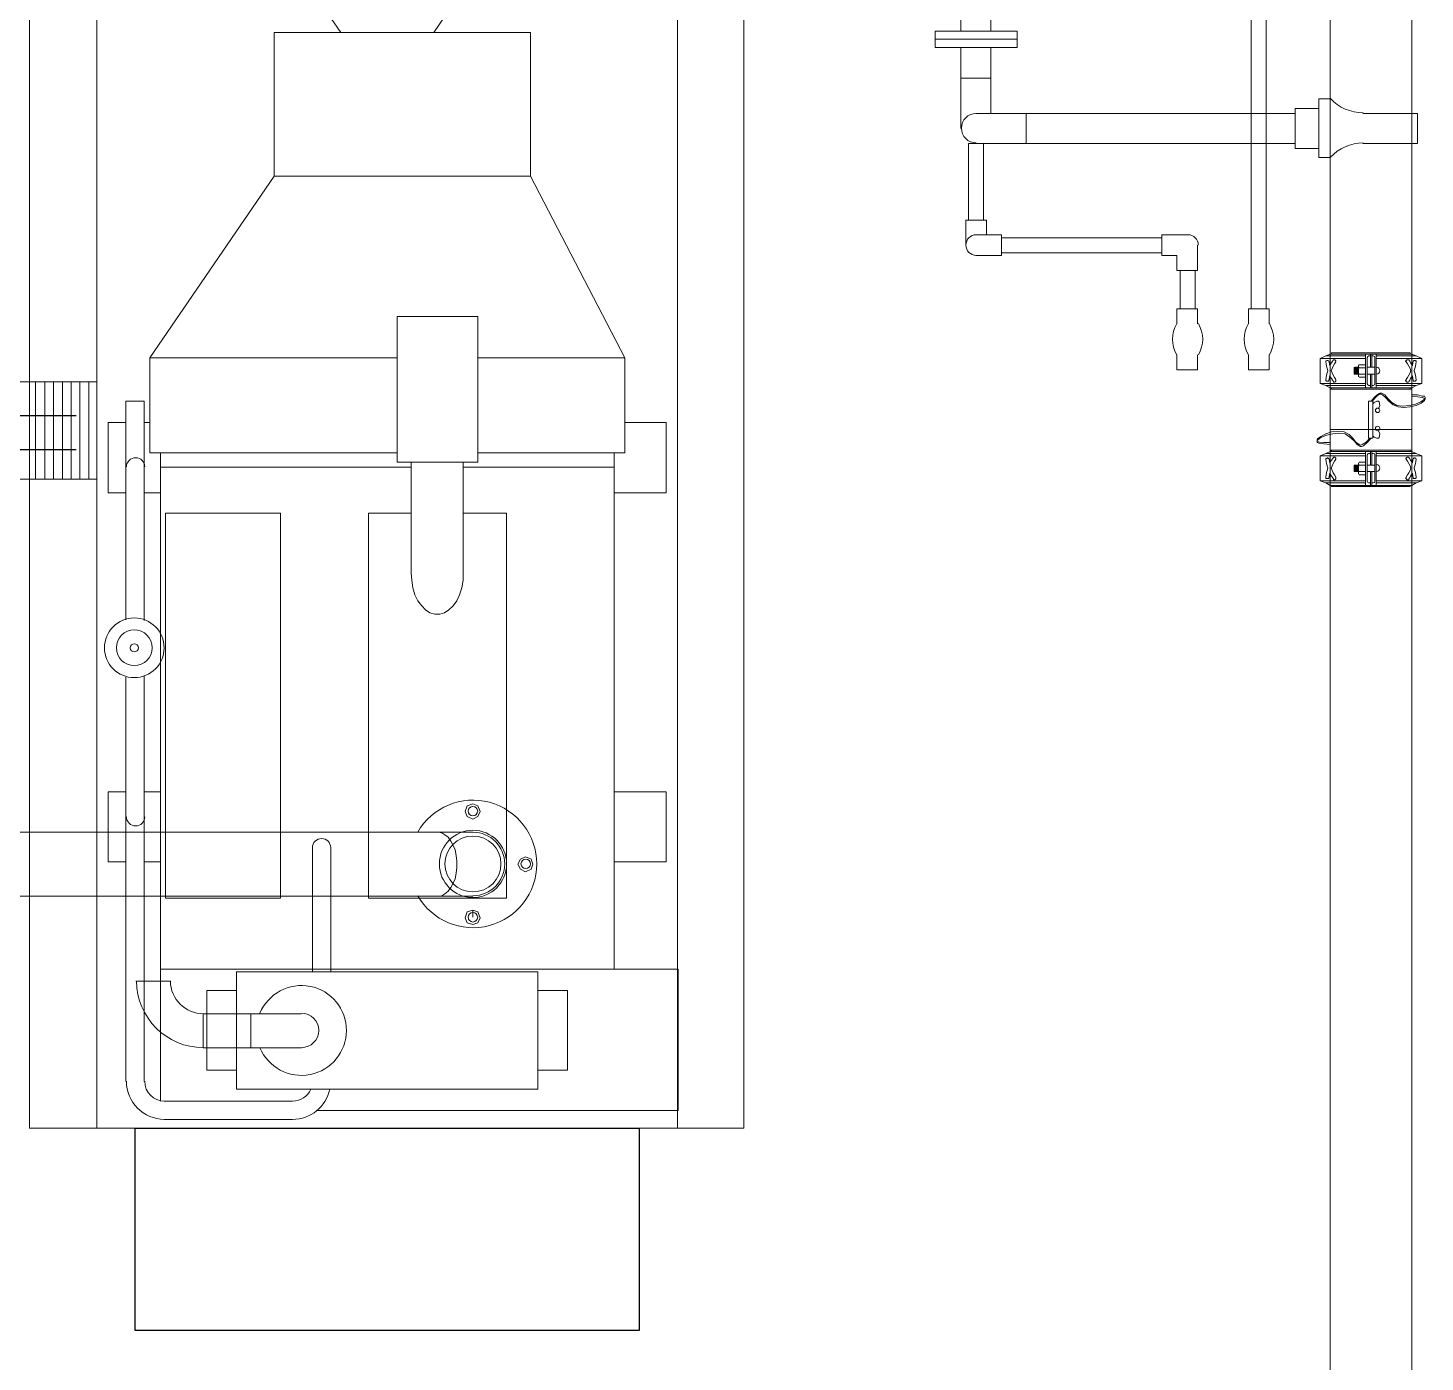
# Model space of a CAD drawing. Header units: millimetres. Extents: x 596 to 768, y 309 to 423.
# Drawn here: x 689.031 to 690.988, y 405.218 to 407.087 of the extents above; entities that cross this region are included whole.
import ezdxf

# ---------------------------------------------------------------- set-up
doc = ezdxf.new("R2010")
doc.units = ezdxf.units.MM
doc.layers.add('1- 3', color=3, linetype='Continuous')

# ---------------------------------------------------------------- blocks, each defined once
blk = doc.blocks.new('CTOBOM')
at = {"color": 0, "lineweight": 20}
for p, q in [((6.1361, -0.4338), (6.1361, -0.3572)), ((6.1361, -0.3572), (6.1784, -0.3572)), ((6.1784, -0.3572), (6.1784, -0.4338)), ((6.1159, -0.4796), (6.1159, -0.4954)), ((6.1977, -0.4954), (6.1977, -0.4796)), ((6.1159, -0.4954), (6.1977, -0.4954)), ((6.1291, -0.4954), (6.1291, -0.5289)), ((6.1854, -0.5289), (6.1854, -0.4954)), ((6.1291, -0.5289), (6.1854, -0.5289)), ((6.1361, -0.9056), (6.1361, -0.5289)), ((6.1361, -0.5289), (6.1784, -0.5289)), ((6.1784, -0.5289), (6.1784, -0.9056)), ((6.431, -0.5649), (6.4098, -0.5649)), ((6.4098, -0.5649), (6.4098, -0.594)), ((6.4952, -0.5649), (6.4741, -0.5649)), ((6.4952, -0.594), (6.4952, -0.5649)), ((5.8677, -0.5693), (6.4098, -0.5693)), ((6.4098, -0.5693), (6.4098, -0.5905)), ((6.4952, -0.5905), (6.4952, -0.5693)), ((6.4098, -0.5905), (5.8677, -0.5905)), ((6.4098, -0.594), (6.431, -0.594)), ((6.4741, -0.594), (6.4952, -0.594)), ((6.3315, -0.6653), (6.3209, -0.6653)), ((6.3562, -0.6653), (6.3315, -0.6653)), ((6.3562, -0.6943), (6.3562, -0.6653)), ((6.431, -0.6653), (6.4098, -0.6653)), ((6.4098, -0.6653), (6.4098, -0.6943)), ((6.4952, -0.6653), (6.4741, -0.6653)), ((6.4952, -0.6943), (6.4952, -0.6653)), ((6.306, -0.6794), (6.306, -0.7154)), ((6.3562, -0.6899), (6.3562, -0.6688)), ((6.3562, -0.6688), (6.4098, -0.6688)), ((6.4098, -0.6688), (6.4098, -0.6899)), ((6.4952, -0.6899), (6.4952, -0.6688)), ((6.335, -0.7154), (6.335, -0.6943)), ((6.335, -0.6943), (6.3562, -0.6943)), ((6.4098, -0.6899), (6.3562, -0.6899)), ((6.4098, -0.6943), (6.431, -0.6943)), ((6.4741, -0.6943), (6.4952, -0.6943)), ((6.306, -0.7154), (6.335, -0.7154)), ((6.3104, -0.9399), (6.3104, -0.7154)), ((6.3104, -0.7154), (6.3315, -0.7154)), ((6.3315, -0.7154), (6.3315, -0.9399)), ((6.0208, -0.9179), (6.0323, -0.9179)), ((6.0208, -1.0332), (6.0208, -0.9179)), ((6.0323, -0.9179), (6.0323, -1.0332)), ((6.0437, -0.9179), (6.0323, -0.9179)), ((6.0323, -0.9179), (6.0323, -1.0332)), ((6.0437, -1.0332), (6.0437, -0.9179)), ((6.1361, -0.976), (6.1361, -0.9056)), ((6.1361, -0.9056), (6.1784, -0.9056)), ((6.1784, -0.9056), (6.1361, -0.9056)), ((6.1784, -0.9056), (6.1784, -0.976)), ((5.9821, -0.9548), (6.0208, -0.9548)), ((6.0208, -0.9548), (6.0208, -0.9971)), ((6.0437, -0.9548), (6.0868, -0.9548)), ((6.0437, -0.9971), (6.0437, -0.9548)), ((6.0868, -0.9548), (6.0868, -0.9971)), ((6.1361, -0.9548), (6.0868, -0.9548)), ((6.0868, -0.9548), (6.0868, -0.9971)), ((6.335, -0.9399), (6.306, -0.9399)), ((6.306, -0.9399), (6.306, -0.976)), ((6.3315, -0.9399), (6.3104, -0.9399)), ((6.335, -0.976), (6.335, -0.9399)), ((6.1784, -0.9865), (6.1784, -0.9654)), ((6.1784, -0.9654), (6.2857, -0.9654)), ((6.2857, -0.99), (6.2857, -0.961)), ((6.2857, -0.961), (6.306, -0.961)), ((6.2857, -0.9654), (6.2857, -0.9865)), ((6.0208, -0.9971), (5.9821, -0.9971)), ((6.0868, -0.9971), (6.0437, -0.9971)), ((6.0868, -0.9971), (6.1572, -0.9971)), ((6.2857, -0.9865), (6.1784, -0.9865)), ((6.3209, -0.99), (6.2857, -0.99)), ((6.0323, -1.0332), (6.0208, -1.0332)), ((6.0323, -1.0332), (6.0437, -1.0332)), ((7.5575, -1.394), (5.4743, -1.394)), ((7.5329, -1.3931), (7.3348, -1.3931)), ((7.3348, -1.3931), (7.3348, -1.4829)), ((7.5329, -1.8983), (7.5329, -1.3931)), ((7.5575, -2.2072), (7.5575, -1.394)), ((6.6677, -1.4099), (6.5691, -1.4099)), ((6.5691, -1.4099), (6.5691, -1.4679)), ((6.6677, -1.4829), (6.6677, -1.4099)), ((7.1843, -1.4099), (7.0866, -1.4099)), ((7.0866, -1.4099), (7.0866, -1.4829)), ((7.1843, -1.4829), (7.1843, -1.4099)), ((6.2241, -1.6), (6.4785, -1.4679)), ((6.6114, -1.4679), (6.4785, -1.4679)), ((6.4785, -1.4679), (6.4785, -1.6739)), ((6.6114, -1.6739), (6.6114, -1.4679)), ((6.6316, -1.4829), (6.6114, -1.4829)), ((6.6316, -1.6941), (6.6316, -1.4829)), ((6.6316, -1.4829), (7.3348, -1.4829)), ((7.3348, -1.4829), (7.3348, -2.1183)), ((7.3648, -1.548), (7.3648, -1.5894)), ((7.3648, -1.548), (7.4765, -1.548)), ((7.4765, -1.548), (7.4765, -1.5894)), ((6.0226, -1.6), (6.2241, -1.6)), ((6.0226, -1.959), (6.0226, -1.6)), ((6.2241, -1.6), (6.2241, -1.959)), ((7.3384, -1.5894), (7.3384, -2.0118)), ((7.3384, -1.5894), (7.5029, -1.5894)), ((7.5029, -1.5894), (7.5029, -2.0118)), ((5.8545, -1.6202), (6.0226, -1.7355)), ((6.6959, -1.6334), (6.6959, -1.6941)), ((6.6959, -1.6334), (7.2354, -1.6334)), ((7.2354, -1.6334), (7.2354, -1.827)), ((6.6246, -1.6739), (6.4204, -1.6739)), ((6.4204, -1.6739), (6.4204, -1.7865)), ((6.6246, -1.7865), (6.6246, -1.6739)), ((6.7795, -1.6941), (6.6246, -1.6941)), ((6.79, -1.6941), (6.7795, -1.6941)), ((6.8006, -1.6959), (6.79, -1.6941)), ((6.8103, -1.6994), (6.8006, -1.6959)), ((6.8191, -1.7029), (6.8103, -1.6994)), ((6.8261, -1.7082), (6.8191, -1.7029)), ((6.8314, -1.7144), (6.8261, -1.7082)), ((6.8358, -1.7205), (6.8314, -1.7144)), ((6.8376, -1.7267), (6.8358, -1.7205)), ((6.8314, -1.7469), (6.8358, -1.7408)), ((6.8358, -1.7408), (6.8376, -1.7337)), ((6.8376, -1.7337), (6.8376, -1.7267)), ((6.8103, -1.7619), (6.8191, -1.7575)), ((6.8191, -1.7575), (6.8261, -1.7522)), ((6.8261, -1.7522), (6.8314, -1.7469)), ((6.6246, -1.7672), (6.7795, -1.7672)), ((6.6316, -2.1183), (6.6316, -1.7672)), ((6.6959, -1.7672), (6.6959, -1.827)), ((6.7795, -1.7672), (6.79, -1.7663)), ((6.79, -1.7663), (6.8006, -1.7645)), ((6.8006, -1.7645), (6.8103, -1.7619)), ((6.6246, -1.7865), (6.4204, -1.7865)), ((6.4785, -1.7865), (6.4785, -2.1333)), ((6.6114, -2.1333), (6.6114, -1.7865)), ((6.6959, -1.827), (7.2354, -1.827)), ((5.9003, -1.9494), (6.0226, -1.8658)), ((7.3384, -1.8798), (7.165, -1.8798)), ((7.3384, -1.9054), (7.165, -1.9054)), ((7.3973, -1.9916), (7.3973, -1.9212)), ((7.4448, -1.9212), (7.4448, -1.9916)), ((7.5197, -2.1131), (7.5197, -1.9335)), ((7.5452, -2.1131), (7.5452, -1.9335)), ((6.6959, -1.9502), (7.2354, -1.9502)), ((6.6959, -2.1113), (6.6959, -1.9502)), ((7.2354, -1.9502), (7.2354, -2.1113)), ((6.2241, -1.959), (6.0226, -1.959)), ((6.4785, -2.1333), (6.2241, -1.959)), ((7.4448, -1.9916), (7.3973, -1.9916)), ((7.3384, -2.0118), (7.5029, -2.0118)), ((7.3648, -2.0118), (7.3648, -2.0532)), ((7.4765, -2.0118), (7.4765, -2.0532)), ((7.3648, -2.0532), (7.4765, -2.0532)), ((7.2354, -2.1113), (6.6959, -2.1113)), ((7.3516, -2.1527), (7.3516, -2.1043)), ((6.4785, -2.1333), (6.6114, -2.1333)), ((6.5691, -2.1412), (6.5691, -2.1333)), ((6.6114, -2.1183), (7.3348, -2.1183)), ((6.6677, -2.1183), (6.6677, -2.1412)), ((7.0866, -2.1412), (7.0866, -2.1183)), ((7.1843, -2.1183), (7.1843, -2.1412)), ((7.3348, -2.1183), (7.5197, -2.1183)), ((6.5392, -2.1412), (6.8464, -2.1412)), ((6.5392, -2.1412), (6.5392, -2.1667)), ((6.9238, -2.1412), (7.4924, -2.1412)), ((6.8455, -2.1667), (6.5392, -2.1667)), ((6.5691, -2.1914), (6.5691, -2.1667)), ((6.6677, -2.1667), (6.6677, -2.1914)), ((7.4924, -2.1667), (6.9256, -2.1667)), ((7.0866, -2.1914), (7.0866, -2.1667)), ((7.1843, -2.1667), (7.1843, -2.1914)), ((6.6677, -2.1914), (6.5691, -2.1914)), ((7.1843, -2.1914), (7.0866, -2.1914)), ((5.4743, -2.2072), (7.5575, -2.2072))]:
    blk.add_line(p, q, dxfattribs=at)
at = {"color": 0, "lineweight": 5}
for p, q in [((7.1773, -1.607), (7.1808, -1.5991)), ((7.1808, -1.5991), (7.1879, -1.5964)), ((7.1879, -1.5964), (7.1949, -1.5991)), ((7.1949, -1.5991), (7.1984, -1.607)), ((7.1808, -1.614), (7.1773, -1.607)), ((7.1879, -1.6176), (7.1808, -1.614)), ((7.1949, -1.614), (7.1879, -1.6176)), ((7.1984, -1.607), (7.1949, -1.614)), ((7.1659, -1.6369), (7.1659, -1.6369)), ((7.1659, -1.6369), (7.1659, -1.6369)), ((7.1034, -1.6809), (7.106, -1.6739)), ((7.106, -1.6888), (7.1034, -1.6809)), ((7.106, -1.6739), (7.1139, -1.6704)), ((7.1139, -1.6704), (7.121, -1.6739)), ((7.121, -1.6739), (7.1245, -1.6809)), ((7.1245, -1.6809), (7.121, -1.6888)), ((7.143, -1.6809), (7.143, -2.3868)), ((7.2327, -1.6809), (7.2327, -2.3868)), ((7.2521, -1.6809), (7.2547, -1.6739)), ((7.2618, -1.6809), (7.2521, -1.6809)), ((7.2547, -1.6888), (7.2521, -1.6809)), ((7.2547, -1.6739), (7.2627, -1.6704)), ((7.2627, -1.6704), (7.2697, -1.6739)), ((7.2697, -1.6739), (7.2723, -1.6809)), ((7.2723, -1.6809), (7.2697, -1.6888)), ((7.1139, -1.6915), (7.106, -1.6888)), ((7.121, -1.6888), (7.1139, -1.6915)), ((7.2627, -1.6915), (7.2547, -1.6888)), ((7.2697, -1.6888), (7.2627, -1.6915)), ((7.1465, -1.7197), (7.1438, -1.7241)), ((7.15, -1.7153), (7.1465, -1.7197)), ((7.1553, -1.7117), (7.15, -1.7153)), ((7.1615, -1.7082), (7.1553, -1.7117)), ((7.1676, -1.7056), (7.1615, -1.7082)), ((7.1755, -1.7038), (7.1676, -1.7056)), ((7.1835, -1.7029), (7.1755, -1.7038)), ((7.1923, -1.7029), (7.1835, -1.7029)), ((7.2002, -1.7038), (7.1923, -1.7029)), ((7.2081, -1.7056), (7.2002, -1.7038)), ((7.2143, -1.7082), (7.2081, -1.7056)), ((7.2204, -1.7117), (7.2143, -1.7082)), ((7.2257, -1.7153), (7.2204, -1.7117)), ((7.2292, -1.7197), (7.2257, -1.7153)), ((7.2319, -1.7241), (7.2292, -1.7197)), ((7.1438, -1.7241), (7.143, -1.7293)), ((7.2327, -1.7293), (7.2319, -1.7241))]:
    blk.add_line(p, q, dxfattribs=at)
at = {"color": 0, "lineweight": 20}
for points in [[(6.4758, -0.359), (6.4794, -0.3511)], [(6.4794, -0.4153), (6.4794, -0.3511)], [(6.5146, -0.3511), (6.4794, -0.3511)], [(6.5146, -0.4153), (6.5146, -0.3511)], [(6.5172, -0.359), (6.5146, -0.3511)], [(6.5304, -0.3652), (6.5304, -0.3572), (6.5322, -0.3502), (6.5322, -0.3476), (6.5339, -0.3467), (6.5348, -0.3467), (6.5366, -0.3476), (6.5401, -0.3528), (6.5436, -0.3599), (6.5454, -0.3687), (6.5463, -0.3784), (6.5454, -0.3863), (6.541, -0.3933), (6.5357, -0.3986), (6.5304, -0.403), (6.5278, -0.4074), (6.5278, -0.4101), (6.5287, -0.4118), (6.5331, -0.4171), (6.5392, -0.4224)], [(6.5322, -0.3652), (6.5331, -0.3572), (6.5339, -0.3502), (6.5348, -0.3484), (6.5357, -0.3467), (6.5366, -0.3467), (6.5383, -0.3476), (6.5419, -0.352), (6.5454, -0.359), (6.5471, -0.3678), (6.548, -0.3766), (6.5471, -0.3845), (6.5445, -0.3916), (6.5392, -0.3977), (6.5339, -0.4021), (6.5304, -0.4065), (6.5295, -0.4083), (6.5295, -0.4109), (6.5331, -0.4153), (6.5392, -0.4206)], [(6.6096, -0.3652), (6.6123, -0.359), (6.6158, -0.3511)], [(6.651, -0.3511), (6.6158, -0.3511)], [(6.6158, -0.4153), (6.6158, -0.3511)], [(6.651, -0.4153), (6.651, -0.3511)], [(6.6571, -0.3652), (6.6536, -0.359), (6.651, -0.3511)], [(4.8828, -0.4796), (6.5788, -0.4796), (6.5788, -0.3652), (5.3766, -0.3652)], [(4.8872, -0.3652), (8.1586, -0.3652)], [(8.7289, -0.3652), (5.7726, -0.3652)], [(6.4732, -0.3678), (6.4714, -0.3678), (6.4714, -0.4778), (6.4732, -0.4778), (6.4732, -0.3678)], [(6.4732, -0.3652), (6.4758, -0.359)], [(6.4732, -0.4796), (6.4732, -0.3652)], [(6.4758, -0.4153), (6.4758, -0.359)], [(6.4811, -0.3696), (6.4811, -0.3704), (6.4811, -0.3713), (6.4811, -0.3722), (6.482, -0.3731), (6.4829, -0.3731), (6.4829, -0.374), (6.4838, -0.374), (6.4838, -0.3731)], [(6.4838, -0.3634), (6.4829, -0.3634), (6.4829, -0.3625), (6.482, -0.3625), (6.482, -0.3616), (6.482, -0.3608), (6.4829, -0.3599), (6.4829, -0.359), (6.4838, -0.359), (6.4846, -0.359)], [(6.5093, -0.3634), (6.5102, -0.3634), (6.5111, -0.3634), (6.5111, -0.3625), (6.5111, -0.3616), (6.5111, -0.3608), (6.5111, -0.3599), (6.5102, -0.3599), (6.5102, -0.359), (6.5093, -0.359)], [(6.5119, -0.3696), (6.5128, -0.3704), (6.5128, -0.3713), (6.5128, -0.3722), (6.5119, -0.3722), (6.5119, -0.3731), (6.5111, -0.3731), (6.5102, -0.374), (6.5093, -0.3731)], [(6.5172, -0.4153), (6.5172, -0.359)], [(6.5207, -0.3652), (6.5172, -0.359)], [(6.5207, -0.4796), (6.5207, -0.3652)], [(6.5207, -0.3678), (6.5225, -0.3678), (6.5225, -0.4778), (6.5207, -0.4778), (6.5207, -0.3678)], [(6.5225, -0.3652), (6.5445, -0.3652)], [(6.5225, -0.3652), (6.5225, -0.4796)], [(6.5471, -0.3652), (6.6079, -0.3652)], [(6.6079, -0.3652), (6.6079, -0.4796)], [(6.6096, -0.3678), (6.6079, -0.3678), (6.6079, -0.4778), (6.6096, -0.4778), (6.6096, -0.3678)], [(6.6096, -0.4796), (6.6096, -0.3652)], [(6.6123, -0.4153), (6.6123, -0.359)], [(6.6184, -0.3696), (6.6175, -0.3696), (6.6175, -0.3704), (6.6175, -0.3713), (6.6175, -0.3722), (6.6184, -0.3722), (6.6184, -0.3731), (6.6193, -0.3731), (6.6202, -0.374), (6.6202, -0.3731), (6.6211, -0.3731)], [(6.6202, -0.3634), (6.6193, -0.3634), (6.6193, -0.3625), (6.6184, -0.3625), (6.6184, -0.3616), (6.6184, -0.3608), (6.6193, -0.3608), (6.6193, -0.3599), (6.6202, -0.359), (6.6211, -0.359)], [(6.6466, -0.3634), (6.6475, -0.3634), (6.6475, -0.3625), (6.6475, -0.3616), (6.6475, -0.3608), (6.6475, -0.3599), (6.6466, -0.359), (6.6457, -0.359)], [(6.6483, -0.3696), (6.6492, -0.3696), (6.6492, -0.3704), (6.6492, -0.3713), (6.6492, -0.3722), (6.6483, -0.3722), (6.6483, -0.3731), (6.6475, -0.3731), (6.6466, -0.374), (6.6466, -0.3731), (6.6457, -0.3731)], [(6.6536, -0.4153), (6.6536, -0.359)], [(6.6571, -0.4796), (6.6571, -0.3652)], [(6.6571, -0.3678), (6.6589, -0.3678), (6.6589, -0.4778), (6.6571, -0.4778), (6.6571, -0.3678)], [(6.5498, -0.4118), (6.5454, -0.4101), (6.5401, -0.4109), (6.5392, -0.4118), (6.5392, -0.4145), (6.541, -0.418), (6.5427, -0.4197)], [(6.5806, -0.4118), (6.585, -0.4101), (6.5903, -0.4109), (6.5911, -0.4118), (6.5911, -0.4145), (6.5894, -0.418), (6.5876, -0.4197)], [(6.5207, -0.4153), (6.4732, -0.4153)], [(6.4917, -0.4215), (6.4732, -0.4215)], [(6.4917, -0.4233), (6.4732, -0.4233)], [(6.5207, -0.4303), (6.4732, -0.4303)], [(6.4758, -0.4215), (6.4758, -0.4197)], [(6.4758, -0.4259), (6.4758, -0.4233)], [(6.4758, -0.4857), (6.4758, -0.4303)], [(6.5155, -0.4171), (6.4785, -0.4171)], [(6.5155, -0.4277), (6.4785, -0.4277)], [(6.4794, -0.4937), (6.4794, -0.4303)], [(6.4882, -0.4303), (6.4882, -0.4391)], [(6.4917, -0.4171), (6.4917, -0.4277)], [(6.4926, -0.4303), (6.4926, -0.4391), (6.4917, -0.44)], [(6.4926, -0.4303), (6.4917, -0.4303)], [(6.5005, -0.4303), (6.5014, -0.4303), (6.5014, -0.4391), (6.5014, -0.44)], [(6.5014, -0.4171), (6.5014, -0.4277)], [(6.5207, -0.4215), (6.5014, -0.4215)], [(6.5207, -0.4233), (6.5014, -0.4233)], [(6.5049, -0.4303), (6.5049, -0.4303)], [(6.5058, -0.4303), (6.5058, -0.4391)], [(6.5146, -0.4937), (6.5146, -0.4303)], [(6.5172, -0.4215), (6.5172, -0.4197)], [(6.5172, -0.4259), (6.5172, -0.4233)], [(6.5172, -0.4857), (6.5172, -0.4303)], [(6.5392, -0.4259), (6.5392, -0.4197), (6.5911, -0.4197), (6.5911, -0.4259), (6.5392, -0.4259)], [(6.5973, -0.4796), (6.5973, -0.4884), (6.5964, -0.4945), (6.5955, -0.4972), (6.5947, -0.4981), (6.5929, -0.4981), (6.592, -0.4972), (6.5885, -0.4928), (6.585, -0.4857), (6.5823, -0.4778), (6.5815, -0.469), (6.5823, -0.4602), (6.5859, -0.4532), (6.5911, -0.4479), (6.5964, -0.4435), (6.5999, -0.4391), (6.6008, -0.4365), (6.5999, -0.4347), (6.5964, -0.4294), (6.5911, -0.4241)], [(6.5999, -0.4796), (6.5991, -0.4884), (6.5982, -0.4954), (6.5973, -0.4972), (6.5964, -0.4981), (6.5947, -0.4981), (6.5938, -0.4972), (6.5903, -0.4928), (6.5867, -0.4849), (6.585, -0.4761), (6.5841, -0.4673), (6.585, -0.4585), (6.5894, -0.4523), (6.5947, -0.4461), (6.5999, -0.4417), (6.6026, -0.4373), (6.6026, -0.4356), (6.6017, -0.4329), (6.5973, -0.4277), (6.5911, -0.4224)], [(6.6571, -0.4153), (6.6096, -0.4153)], [(6.629, -0.4215), (6.6096, -0.4215)], [(6.629, -0.4233), (6.6096, -0.4233)], [(6.6571, -0.4303), (6.6096, -0.4303)], [(6.6123, -0.4215), (6.6123, -0.4197)], [(6.6123, -0.4259), (6.6123, -0.4233)], [(6.6123, -0.4857), (6.6123, -0.4303)], [(6.6519, -0.4171), (6.6149, -0.4171)], [(6.6519, -0.4277), (6.6149, -0.4277)], [(6.6158, -0.4937), (6.6158, -0.4303)], [(6.6246, -0.4391), (6.6246, -0.4303), (6.6255, -0.4303)], [(6.629, -0.4303), (6.629, -0.4391), (6.6281, -0.44)], [(6.6299, -0.4303), (6.629, -0.4303), (6.6281, -0.4303)], [(6.629, -0.4171), (6.629, -0.4277)], [(6.6369, -0.4303), (6.6378, -0.4303)], [(6.6378, -0.4171), (6.6378, -0.4277)], [(6.6571, -0.4215), (6.6378, -0.4215)], [(6.6571, -0.4233), (6.6378, -0.4233)], [(6.6378, -0.4303), (6.6378, -0.4391), (6.6378, -0.44)], [(6.6413, -0.4303), (6.6413, -0.4303)], [(6.6422, -0.4303), (6.6422, -0.4391)], [(6.651, -0.4937), (6.651, -0.4303)], [(6.6536, -0.4215), (6.6536, -0.4197)], [(6.6536, -0.4259), (6.6536, -0.4233)], [(6.6536, -0.4857), (6.6536, -0.4303)], [(6.5049, -0.44), (6.4882, -0.44)], [(6.4917, -0.4426), (6.4917, -0.4417), (6.4917, -0.4409), (6.4917, -0.44)], [(6.4917, -0.44), (6.5014, -0.44)], [(6.4917, -0.44), (6.4926, -0.44)], [(6.4917, -0.4409), (6.5014, -0.4409)], [(6.4917, -0.4409), (6.5014, -0.4409)], [(6.4917, -0.4409), (6.4926, -0.4409)], [(6.4917, -0.4417), (6.4926, -0.4417)], [(6.4917, -0.4435), (6.4917, -0.4426)], [(6.4917, -0.4426), (6.4926, -0.4426)], [(6.4917, -0.4435), (6.5014, -0.4435)], [(6.4917, -0.4444), (6.4926, -0.4435)], [(6.4917, -0.4444), (6.4917, -0.4444)], [(6.4917, -0.4444), (6.5014, -0.4444)], [(6.4917, -0.4444), (6.5014, -0.4444)], [(6.4917, -0.4453), (6.4926, -0.4444)], [(6.4917, -0.4453), (6.4917, -0.4453)], [(6.4917, -0.4453), (6.5014, -0.4453)], [(6.4917, -0.4453), (6.5014, -0.4453)], [(6.4917, -0.4461), (6.4926, -0.4453)], [(6.4917, -0.4461), (6.5014, -0.4461)], [(6.4926, -0.4391), (6.4926, -0.44)], [(6.5014, -0.4391), (6.5005, -0.44)], [(6.5014, -0.44), (6.5014, -0.44)], [(6.5014, -0.4435), (6.5014, -0.4426), (6.5014, -0.4417), (6.5014, -0.4409), (6.5014, -0.44)], [(6.5014, -0.4409), (6.5014, -0.4409)], [(6.5014, -0.4417), (6.5014, -0.4417)], [(6.5014, -0.4426), (6.5014, -0.4426)], [(6.5014, -0.4461), (6.5014, -0.4453), (6.5014, -0.4444), (6.5014, -0.4435)], [(6.5014, -0.4444), (6.5014, -0.4444)], [(6.5014, -0.4453), (6.5014, -0.4453)], [(6.5049, -0.4391), (6.5049, -0.4391)], [(6.6255, -0.4391), (6.6255, -0.4391)], [(6.6413, -0.44), (6.6255, -0.44)], [(6.629, -0.4391), (6.6299, -0.44)], [(6.629, -0.4435), (6.629, -0.4426), (6.629, -0.4417), (6.629, -0.4409), (6.629, -0.44)], [(6.629, -0.44), (6.6378, -0.44)], [(6.629, -0.44), (6.629, -0.44)], [(6.629, -0.4409), (6.629, -0.4409)], [(6.629, -0.4417), (6.629, -0.4417)], [(6.629, -0.4426), (6.629, -0.4426)], [(6.629, -0.4435), (6.6378, -0.4435)], [(6.629, -0.4461), (6.629, -0.4453), (6.629, -0.4444), (6.629, -0.4435)], [(6.629, -0.4444), (6.629, -0.4444)], [(6.629, -0.4453), (6.629, -0.4453)], [(6.629, -0.4461), (6.6378, -0.4461)], [(6.6378, -0.4391), (6.6369, -0.44)], [(6.6378, -0.44), (6.6378, -0.44)], [(6.6378, -0.4435), (6.6378, -0.4426), (6.6378, -0.4417), (6.6378, -0.4409), (6.6378, -0.44)], [(6.6378, -0.4409), (6.6378, -0.4409)], [(6.6378, -0.4417), (6.6378, -0.4417)], [(6.6378, -0.4426), (6.6378, -0.4426)], [(6.6378, -0.4461), (6.6378, -0.4453), (6.6378, -0.4444), (6.6378, -0.4435)], [(6.6378, -0.4444), (6.6378, -0.4444)], [(6.6378, -0.4453), (6.6378, -0.4453)], [(6.6413, -0.4391), (6.6413, -0.4391)], [(8.1586, -0.4796), (4.8828, -0.4796)], [(8.7289, -0.4796), (5.7726, -0.4796)], [(6.4732, -0.4796), (6.4758, -0.4857)], [(6.4758, -0.4857), (6.4794, -0.4937)], [(6.4811, -0.4752), (6.4811, -0.4743), (6.4811, -0.4734), (6.4811, -0.4725), (6.482, -0.4725), (6.482, -0.4717), (6.4829, -0.4717), (6.4838, -0.4717)], [(6.4838, -0.4813), (6.4829, -0.4813), (6.4829, -0.4822), (6.482, -0.4831), (6.482, -0.484), (6.4829, -0.4849), (6.4829, -0.4857), (6.4838, -0.4857), (6.4846, -0.4857)], [(6.5119, -0.4752), (6.5128, -0.4752), (6.5128, -0.4743), (6.5128, -0.4734), (6.5119, -0.4725), (6.5111, -0.4717), (6.5102, -0.4717), (6.5093, -0.4717)], [(6.5093, -0.4813), (6.5102, -0.4813), (6.5111, -0.4813), (6.5111, -0.4822), (6.5111, -0.4831), (6.5111, -0.484), (6.5111, -0.4849), (6.5102, -0.4857), (6.5093, -0.4857)], [(6.5207, -0.4796), (6.5172, -0.4857), (6.5146, -0.4937)], [(6.5225, -0.4796), (6.5832, -0.4796)], [(6.585, -0.4796), (6.6079, -0.4796)], [(6.6096, -0.4796), (6.6123, -0.4857), (6.6158, -0.4937)], [(6.6184, -0.4752), (6.6175, -0.4752), (6.6175, -0.4743), (6.6175, -0.4734), (6.6175, -0.4725), (6.6184, -0.4725), (6.6184, -0.4717), (6.6193, -0.4717), (6.6202, -0.4717), (6.6211, -0.4717)], [(6.6202, -0.4813), (6.6193, -0.4813), (6.6193, -0.4822), (6.6184, -0.4831), (6.6184, -0.484), (6.6193, -0.484), (6.6193, -0.4849), (6.6193, -0.4857), (6.6202, -0.4857), (6.6211, -0.4857)], [(6.6483, -0.4752), (6.6492, -0.4752), (6.6492, -0.4743), (6.6492, -0.4734), (6.6492, -0.4725), (6.6483, -0.4725), (6.6483, -0.4717), (6.6475, -0.4717), (6.6466, -0.4717), (6.6457, -0.4717)], [(6.6466, -0.4813), (6.6475, -0.4813), (6.6475, -0.4822), (6.6475, -0.4831), (6.6475, -0.484), (6.6475, -0.4849), (6.6475, -0.4857), (6.6466, -0.4857), (6.6457, -0.4857)], [(6.6571, -0.4796), (6.6536, -0.4857), (6.651, -0.4937)], [(6.5146, -0.4937), (6.4794, -0.4937)], [(6.651, -0.4937), (6.6158, -0.4937)], [(5.4743, -1.6506), (5.4743, -2.3019), (7.5575, -2.3019), (7.5575, -1.3012), (5.4743, -1.3012), (5.4743, -1.6506)]]:
    blk.add_lwpolyline(points, dxfattribs=at)
at = {"color": 0, "lineweight": 25}
for points in [[(7.5575, -2.1535), (7.5575, -1.4477), (7.8409, -1.4477), (7.8409, -2.1535), (7.5575, -2.1535)], [(6.5595, -3.7369), (6.5595, -2.2363)], [(6.607, -3.8478), (6.607, -2.2363)]]:
    blk.add_lwpolyline(points, dxfattribs=at)
at = {"color": 0, "lineweight": 18}
for points in [[(6.6483, -2.2072), (6.6483, -3.9375), (6.5119, -3.9375), (6.5119, -2.2072), (6.6483, -2.2072)], [(6.5119, -2.2187), (6.6483, -2.2187)], [(6.5119, -2.231), (6.6483, -2.231)], [(6.5119, -2.2433), (6.6483, -2.2433)], [(6.5119, -2.2556), (6.6483, -2.2556)], [(6.5119, -2.268), (6.6483, -2.268)], [(6.5119, -2.2803), (6.6483, -2.2803)], [(6.5119, -2.2935), (6.6483, -2.2935)]]:
    blk.add_lwpolyline(points, dxfattribs=at)
at = {"color": 0, "lineweight": 20}
for points in [[(6.4896, -0.3647), (6.4868, -0.3661), (6.484, -0.3677), (6.4814, -0.3696)], [(6.4893, -0.3645), (6.4874, -0.3641), (6.4855, -0.3638), (6.4835, -0.3636)], [(6.4963, -0.3618), (6.4923, -0.3605), (6.4881, -0.3596), (6.4839, -0.3592)], [(6.4966, -0.3665), (6.4921, -0.3681), (6.4879, -0.3703), (6.484, -0.3731)], [(6.509, -0.3731), (6.5052, -0.3703), (6.5009, -0.3681), (6.4964, -0.3665)], [(6.5091, -0.3592), (6.5049, -0.3596), (6.5007, -0.3605), (6.4967, -0.3618)], [(6.5116, -0.3696), (6.509, -0.3677), (6.5063, -0.3661), (6.5034, -0.3647)], [(6.5095, -0.3636), (6.5076, -0.3638), (6.5057, -0.3641), (6.5038, -0.3645)], [(6.626, -0.3647), (6.6232, -0.3661), (6.6204, -0.3677), (6.6179, -0.3696)], [(6.6257, -0.3645), (6.6238, -0.3641), (6.6219, -0.3638), (6.6199, -0.3636)], [(6.6328, -0.3618), (6.6287, -0.3605), (6.6246, -0.3596), (6.6203, -0.3592)], [(6.6331, -0.3665), (6.6286, -0.3681), (6.6243, -0.3703), (6.6204, -0.3731)], [(6.6455, -0.3731), (6.6416, -0.3703), (6.6373, -0.3681), (6.6328, -0.3665)], [(6.6456, -0.3592), (6.6413, -0.3596), (6.6372, -0.3605), (6.6331, -0.3618)], [(6.648, -0.3696), (6.6454, -0.3677), (6.6427, -0.3661), (6.6399, -0.3647)], [(6.6459, -0.3636), (6.644, -0.3638), (6.6421, -0.3641), (6.6402, -0.3645)], [(6.478, -0.4171), (6.4768, -0.4171), (6.4758, -0.4181), (6.4758, -0.4193)], [(6.4758, -0.4255), (6.4758, -0.4267), (6.4768, -0.4277), (6.478, -0.4277)], [(6.5172, -0.4193), (6.5172, -0.4181), (6.5162, -0.4171), (6.515, -0.4171)], [(6.515, -0.4277), (6.5162, -0.4277), (6.5172, -0.4267), (6.5172, -0.4255)], [(6.6145, -0.4171), (6.6132, -0.4171), (6.6123, -0.4181), (6.6123, -0.4193)], [(6.6123, -0.4255), (6.6123, -0.4267), (6.6132, -0.4277), (6.6145, -0.4277)], [(6.6536, -0.4193), (6.6536, -0.4181), (6.6526, -0.4171), (6.6514, -0.4171)], [(6.6514, -0.4277), (6.6526, -0.4277), (6.6536, -0.4267), (6.6536, -0.4255)], [(6.1152, -0.4794), (6.128, -0.4675), (6.1352, -0.4508), (6.1352, -0.4334)], [(6.1775, -0.4334), (6.1775, -0.4508), (6.1848, -0.4675), (6.1975, -0.4794)], [(6.4814, -0.4752), (6.484, -0.477), (6.4868, -0.4787), (6.4896, -0.4801)], [(6.4835, -0.4811), (6.4855, -0.481), (6.4874, -0.4807), (6.4893, -0.4803)], [(6.4839, -0.4855), (6.4881, -0.4851), (6.4923, -0.4843), (6.4963, -0.483)], [(6.484, -0.4716), (6.4879, -0.4744), (6.4921, -0.4767), (6.4966, -0.4783)], [(6.4964, -0.4783), (6.5009, -0.4767), (6.5052, -0.4744), (6.509, -0.4716)], [(6.4967, -0.483), (6.5007, -0.4843), (6.5049, -0.4851), (6.5091, -0.4855)], [(6.5034, -0.4801), (6.5063, -0.4787), (6.509, -0.477), (6.5116, -0.4752)], [(6.5038, -0.4803), (6.5057, -0.4807), (6.5076, -0.481), (6.5095, -0.4811)], [(6.6179, -0.4752), (6.6204, -0.477), (6.6232, -0.4787), (6.626, -0.4801)], [(6.6199, -0.4811), (6.6219, -0.481), (6.6238, -0.4807), (6.6257, -0.4803)], [(6.6203, -0.4855), (6.6246, -0.4851), (6.6287, -0.4843), (6.6328, -0.483)], [(6.6204, -0.4716), (6.6243, -0.4744), (6.6286, -0.4767), (6.6331, -0.4783)], [(6.6328, -0.4783), (6.6373, -0.4767), (6.6416, -0.4744), (6.6455, -0.4716)], [(6.6331, -0.483), (6.6372, -0.4843), (6.6413, -0.4851), (6.6456, -0.4855)], [(6.6399, -0.4801), (6.6427, -0.4787), (6.6454, -0.477), (6.648, -0.4752)], [(6.6402, -0.4803), (6.6421, -0.4807), (6.644, -0.481), (6.6459, -0.4811)], [(6.4744, -0.5648), (6.4609, -0.5568), (6.4441, -0.5568), (6.4306, -0.5648)], [(6.4306, -0.5941), (6.4441, -0.6022), (6.4609, -0.6022), (6.4744, -0.5941)], [(6.3205, -0.6644), (6.3125, -0.6644), (6.306, -0.6709), (6.306, -0.6789)], [(6.4744, -0.6643), (6.4609, -0.6562), (6.4441, -0.6562), (6.4306, -0.6643)], [(6.4306, -0.6944), (6.4441, -0.7025), (6.4609, -0.7025), (6.4744, -0.6944)], [(6.1568, -0.9962), (6.1682, -0.9962), (6.1775, -0.9869), (6.1775, -0.9755)], [(6.3205, -0.99), (6.3285, -0.99), (6.335, -0.9835), (6.335, -0.9755)], [(7.5452, -1.9331), (7.5452, -1.9079), (7.5276, -1.8862), (7.503, -1.881)], [(7.5197, -1.9331), (7.5197, -1.922), (7.5131, -1.9121), (7.503, -1.9077)], [(7.4448, -1.9916), (7.4448, -1.9916), (7.3973, -1.9916), (7.3973, -1.9916)], [(7.3973, -1.9916), (7.3973, -1.9916), (7.3973, -2.0585), (7.3973, -2.0585)], [(7.4448, -2.0585), (7.4448, -2.0585), (7.4448, -1.9916), (7.4448, -1.9916)], [(7.3514, -2.1518), (7.4031, -2.1516), (7.4448, -2.1097), (7.4448, -2.0581)], [(7.3514, -2.1043), (7.3768, -2.1041), (7.3973, -2.0835), (7.3973, -2.0581)], [(7.3973, -2.0585), (7.3973, -2.0585), (7.4448, -2.0585), (7.4448, -2.0585)], [(7.4448, -2.0585), (7.4448, -2.0585), (7.3973, -2.0585), (7.3973, -2.0585)], [(7.4919, -2.1403), (7.5072, -2.1403), (7.5197, -2.1279), (7.5197, -2.1126)], [(7.4919, -2.1659), (7.5213, -2.1659), (7.5452, -2.142), (7.5452, -2.1126)]]:
    blk.add_open_spline(points, degree=3, dxfattribs=at)
for points, knots in [([(6.5014, -0.4149), (6.5014, -0.4122), (6.4992, -0.4101), (6.4965, -0.4101), (6.4939, -0.4101), (6.4917, -0.4122), (6.4917, -0.4149)], [0, 0, 0, 0, 1, 1, 1, 2, 2, 2, 2]), ([(6.552, -0.4101), (6.5503, -0.4101), (6.5489, -0.4114), (6.5489, -0.4131), (6.5489, -0.4148), (6.5503, -0.4162), (6.552, -0.4162), (6.5537, -0.4162), (6.5551, -0.4148), (6.5551, -0.4131), (6.5551, -0.4114), (6.5537, -0.4101), (6.552, -0.4101)], [0, 0, 0, 0, 1, 1, 1, 2, 2, 2, 3, 3, 3, 4, 4, 4, 4]), ([(6.5775, -0.4101), (6.5758, -0.4101), (6.5744, -0.4114), (6.5744, -0.4131), (6.5744, -0.4148), (6.5758, -0.4162), (6.5775, -0.4162), (6.5792, -0.4162), (6.5806, -0.4148), (6.5806, -0.4131), (6.5806, -0.4114), (6.5792, -0.4101), (6.5775, -0.4101)], [0, 0, 0, 0, 1, 1, 1, 2, 2, 2, 3, 3, 3, 4, 4, 4, 4]), ([(6.6378, -0.4149), (6.6378, -0.4122), (6.6356, -0.4101), (6.6329, -0.4101), (6.6303, -0.4101), (6.6281, -0.4122), (6.6281, -0.4149)], [0, 0, 0, 0, 1, 1, 1, 2, 2, 2, 2]), ([(6.5014, -0.4417), (6.5014, -0.4417), (6.4917, -0.4417), (6.4917, -0.4417), (6.4917, -0.4417), (6.5014, -0.4417), (6.5014, -0.4417)], [0, 0, 0, 0, 1, 1, 1, 2, 2, 2, 2]), ([(6.5014, -0.4426), (6.5014, -0.4426), (6.4917, -0.4426), (6.4917, -0.4426), (6.4917, -0.4426), (6.5014, -0.4426), (6.5014, -0.4426)], [0, 0, 0, 0, 1, 1, 1, 2, 2, 2, 2]), ([(6.6378, -0.4409), (6.6378, -0.4409), (6.629, -0.4409), (6.629, -0.4409), (6.629, -0.4409), (6.6378, -0.4409), (6.6378, -0.4409)], [0, 0, 0, 0, 1, 1, 1, 2, 2, 2, 2]), ([(6.6378, -0.4417), (6.6378, -0.4417), (6.629, -0.4417), (6.629, -0.4417), (6.629, -0.4417), (6.6378, -0.4417), (6.6378, -0.4417)], [0, 0, 0, 0, 1, 1, 1, 2, 2, 2, 2]), ([(6.6378, -0.4426), (6.6378, -0.4426), (6.629, -0.4426), (6.629, -0.4426), (6.629, -0.4426), (6.6378, -0.4426), (6.6378, -0.4426)], [0, 0, 0, 0, 1, 1, 1, 2, 2, 2, 2]), ([(6.6378, -0.4444), (6.6378, -0.4444), (6.629, -0.4444), (6.629, -0.4444), (6.629, -0.4444), (6.6378, -0.4444), (6.6378, -0.4444)], [0, 0, 0, 0, 1, 1, 1, 2, 2, 2, 2]), ([(6.6378, -0.4453), (6.6378, -0.4453), (6.629, -0.4453), (6.629, -0.4453), (6.629, -0.4453), (6.6378, -0.4453), (6.6378, -0.4453)], [0, 0, 0, 0, 1, 1, 1, 2, 2, 2, 2]), ([(6.1361, -0.9755), (6.1361, -0.9869), (6.1454, -0.9962), (6.1568, -0.9962), (6.1682, -0.9962), (6.1775, -0.9869), (6.1775, -0.9755)], [0, 0, 0, 0, 1, 1, 1, 2, 2, 2, 2]), ([(6.306, -0.9755), (6.306, -0.9835), (6.3125, -0.99), (6.3205, -0.99), (6.3285, -0.99), (6.335, -0.9835), (6.335, -0.9755)], [0, 0, 0, 0, 1, 1, 1, 2, 2, 2, 2]), ([(7.1874, -1.6334), (7.1614, -1.6334), (7.1403, -1.6545), (7.1403, -1.6805), (7.1403, -1.7065), (7.1614, -1.7276), (7.1874, -1.7276), (7.2134, -1.7276), (7.2345, -1.7065), (7.2345, -1.6805), (7.2345, -1.6545), (7.2134, -1.6334), (7.1874, -1.6334)], [0, 0, 0, 0, 1, 1, 1, 2, 2, 2, 3, 3, 3, 4, 4, 4, 4]), ([(7.1874, -1.6413), (7.1658, -1.6413), (7.1483, -1.6589), (7.1483, -1.6805), (7.1483, -1.7021), (7.1658, -1.7197), (7.1874, -1.7197), (7.209, -1.7197), (7.2266, -1.7021), (7.2266, -1.6805), (7.2266, -1.6589), (7.209, -1.6413), (7.1874, -1.6413)], [0, 0, 0, 0, 1, 1, 1, 2, 2, 2, 3, 3, 3, 4, 4, 4, 4]), ([(7.4448, -1.9789), (7.4725, -1.9673), (7.4882, -1.9379), (7.4824, -1.9084), (7.4765, -1.879), (7.4506, -1.8578), (7.4206, -1.8578), (7.3906, -1.8578), (7.3648, -1.879), (7.3589, -1.9084), (7.3531, -1.9379), (7.3688, -1.9673), (7.3965, -1.9789)], [0, 0, 0, 0, 1, 1, 1, 2, 2, 2, 3, 3, 3, 4, 4, 4, 4]), ([(7.1645, -1.8798), (7.1575, -1.8798), (7.1518, -1.8855), (7.1518, -1.8926), (7.1518, -1.8996), (7.1575, -1.9054), (7.1645, -1.9054)], [0, 0, 0, 0, 1, 1, 1, 2, 2, 2, 2]), ([(7.4448, -1.9208), (7.4448, -1.9074), (7.434, -1.8966), (7.4206, -1.8966), (7.4073, -1.8966), (7.3964, -1.9074), (7.3964, -1.9208)], [0, 0, 0, 0, 1, 1, 1, 2, 2, 2, 2]), ([(6.8847, -2.1131), (6.8616, -2.1131), (6.8429, -2.1318), (6.8429, -2.1549), (6.8429, -2.178), (6.8616, -2.1967), (6.8847, -2.1967), (6.9077, -2.1967), (6.9265, -2.178), (6.9265, -2.1549), (6.9265, -2.1318), (6.9077, -2.1131), (6.8847, -2.1131)], [0, 0, 0, 0, 1, 1, 1, 2, 2, 2, 3, 3, 3, 4, 4, 4, 4]), ([(6.8847, -2.1298), (6.8708, -2.1298), (6.8596, -2.141), (6.8596, -2.1549), (6.8596, -2.1687), (6.8708, -2.18), (6.8847, -2.18), (6.8985, -2.18), (6.9097, -2.1687), (6.9097, -2.1549), (6.9097, -2.141), (6.8985, -2.1298), (6.8847, -2.1298)], [0, 0, 0, 0, 1, 1, 1, 2, 2, 2, 3, 3, 3, 4, 4, 4, 4]), ([(6.6312, -2.1403), (6.6241, -2.1403), (6.6184, -2.1461), (6.6184, -2.1531), (6.6184, -2.1602), (6.6241, -2.1659), (6.6312, -2.1659)], [0, 0, 0, 0, 1, 1, 1, 2, 2, 2, 2]), ([(6.8847, -2.1491), (6.8815, -2.1491), (6.8789, -2.1517), (6.8789, -2.1549), (6.8789, -2.158), (6.8815, -2.1606), (6.8847, -2.1606), (6.8878, -2.1606), (6.8904, -2.158), (6.8904, -2.1549), (6.8904, -2.1517), (6.8878, -2.1491), (6.8847, -2.1491)], [0, 0, 0, 0, 1, 1, 1, 2, 2, 2, 3, 3, 3, 4, 4, 4, 4]), ([(7.1214, -2.1659), (7.1285, -2.1659), (7.1342, -2.1602), (7.1342, -2.1531), (7.1342, -2.1461), (7.1285, -2.1403), (7.1214, -2.1403)], [0, 0, 0, 0, 1, 1, 1, 2, 2, 2, 2])]:
    blk.add_open_spline(points, degree=3, knots=knots, dxfattribs=at)
at = {"color": 0, "lineweight": 5}
for points in [[(7.1875, -1.5912), (7.147, -1.5911), (7.1116, -1.6183), (7.1011, -1.6574)], [(7.2737, -1.6575), (7.2633, -1.6184), (7.2279, -1.5912), (7.1875, -1.5912)], [(7.1011, -1.6574), (7.0907, -1.6965), (7.1078, -1.7377), (7.1428, -1.7579)], [(7.2319, -1.7579), (7.267, -1.7378), (7.2842, -1.6966), (7.2737, -1.6575)]]:
    blk.add_open_spline(points, degree=3, dxfattribs=at)
for points, knots in [([(7.1874, -1.6), (7.1838, -1.6), (7.1808, -1.6029), (7.1808, -1.6066), (7.1808, -1.6102), (7.1838, -1.6132), (7.1874, -1.6132), (7.1911, -1.6132), (7.194, -1.6102), (7.194, -1.6066), (7.194, -1.6029), (7.1911, -1.6), (7.1874, -1.6)], [0, 0, 0, 0, 1, 1, 1, 2, 2, 2, 3, 3, 3, 4, 4, 4, 4]), ([(7.2319, -1.6805), (7.2319, -1.6559), (7.212, -1.636), (7.1874, -1.636), (7.1629, -1.636), (7.143, -1.6559), (7.143, -1.6805)], [0, 0, 0, 0, 1, 1, 1, 2, 2, 2, 2]), ([(7.1135, -1.6739), (7.1098, -1.6739), (7.1069, -1.6768), (7.1069, -1.6805), (7.1069, -1.6841), (7.1098, -1.6871), (7.1135, -1.6871), (7.1171, -1.6871), (7.1201, -1.6841), (7.1201, -1.6805), (7.1201, -1.6768), (7.1171, -1.6739), (7.1135, -1.6739)], [0, 0, 0, 0, 1, 1, 1, 2, 2, 2, 3, 3, 3, 4, 4, 4, 4]), ([(7.2622, -1.6739), (7.2586, -1.6739), (7.2556, -1.6768), (7.2556, -1.6805), (7.2556, -1.6841), (7.2586, -1.6871), (7.2622, -1.6871), (7.2659, -1.6871), (7.2688, -1.6841), (7.2688, -1.6805), (7.2688, -1.6768), (7.2659, -1.6739), (7.2622, -1.6739)], [0, 0, 0, 0, 1, 1, 1, 2, 2, 2, 3, 3, 3, 4, 4, 4, 4])]:
    blk.add_open_spline(points, degree=3, knots=knots, dxfattribs=at)

msp = doc.modelspace()

# ---------------------------------------------------------------- block references
at = {"layer": '1- 3', "rotation": 270}
msp.add_blockref('CTOBOM', (691.3346, 413.1034), dxfattribs=at)

doc.saveas('drawing.dxf')
